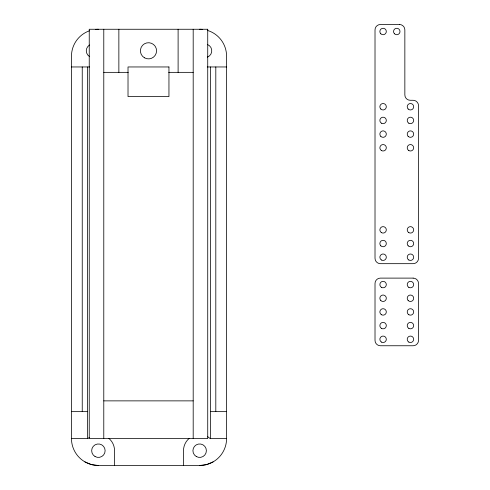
<?xml version="1.0" encoding="UTF-8"?>
<svg xmlns="http://www.w3.org/2000/svg" width="490" height="490" viewBox="0 0 490 490"><rect width="100%" height="100%" fill="white"/><g stroke="black" fill="none" stroke-linecap="round" stroke-linejoin="round"><path stroke-width="0.73" d="M89.345 437.448L87.875 438.575L71.473 438.575L71.473 56.191A26.926 26.926 0 0 1 89.419 30.803M213.113 461.892L206.621 464.581L199.65 465.5L98.398 465.5L91.428 464.581L84.935 461.892M71.473 66.959L89.646 66.959M207.264 66.959L226.576 66.959M103.782 72.349L128.258 72.349M168.713 72.349L193.189 72.349M103.782 400.869L193.189 400.869M71.473 411.643L87.63 411.643M210.418 411.643L226.576 411.643M207.295 30.368A26.926 26.926 0 0 1 226.576 56.191L226.576 438.575L210.173 438.575L207.729 436.694M215.808 66.959L215.808 411.643M210.418 66.959L210.418 438.575M193.189 29.259L193.189 438.575M183.493 465.5L183.493 450.69A16.158 16.158 0 0 1 189.263 438.317M178.109 29.259L178.109 72.349M118.862 29.259L118.862 72.349M114.556 465.5L114.556 450.69A16.158 16.158 0 0 0 108.786 438.317M103.782 29.259L103.782 438.575M87.63 66.959L87.63 438.575M82.24 66.959L82.24 411.643M226.576 438.575A26.926 26.926 0 0 1 199.65 465.5M199.65 29.259A26.926 26.926 0 0 1 202.462 29.406M98.398 465.5A26.926 26.926 0 0 1 71.473 438.575M95.587 29.406A26.926 26.926 0 0 1 98.398 29.259M207.337 44.474A6.731 6.731 0 0 1 207.337 57.128M89.646 56.632A6.731 6.731 0 0 1 89.646 44.976M399.466 24.5L380.399 24.5A5.384 5.384 0 0 0 375.015 29.884L375.015 258.291A5.384 5.384 0 0 0 380.399 263.675L413.144 263.675A5.384 5.384 0 0 0 418.527 258.291L418.527 105.662A5.384 5.384 0 0 0 413.144 100.279L410.234 100.279A5.384 5.384 0 0 1 404.85 94.888L404.85 29.884A5.384 5.384 0 0 0 399.466 24.5M207.729 29.259L89.241 29.259L89.241 438.575L207.729 438.575L207.729 29.259M168.952 66.959L128.019 66.959L128.019 96.579L168.952 96.579L168.952 66.959M413.144 278.112L380.399 278.112A5.384 5.384 0 0 0 375.015 283.496L375.015 340.372A5.384 5.384 0 0 0 380.399 345.756L413.144 345.756A5.384 5.384 0 0 0 418.527 340.372L418.527 283.496A5.384 5.384 0 0 0 413.144 278.112M380.804 109.025A3.234 3.234 0 0 0 386.212 107.573A3.234 3.234 0 0 0 382.255 103.617A3.234 3.234 0 0 0 380.804 109.025M381.477 123.217A3.234 3.234 0 0 0 386.322 120.418A3.234 3.234 0 0 0 381.477 117.618A3.234 3.234 0 0 0 381.477 123.217M380.804 136.385A3.234 3.234 0 0 0 386.212 134.934A3.234 3.234 0 0 0 382.255 130.977A3.234 3.234 0 0 0 380.804 136.385M381.477 150.577A3.234 3.234 0 0 0 386.322 147.778A3.234 3.234 0 0 0 381.477 144.979A3.234 3.234 0 0 0 381.477 150.577M408.164 136.385A3.234 3.234 0 0 0 413.572 134.934A3.234 3.234 0 0 0 409.615 130.977A3.234 3.234 0 0 0 408.164 136.385M408.164 109.025A3.234 3.234 0 0 0 413.572 107.573A3.234 3.234 0 0 0 409.615 103.617A3.234 3.234 0 0 0 408.164 109.025M408.838 150.577A3.234 3.234 0 0 0 413.683 147.778A3.234 3.234 0 0 0 408.838 144.979A3.234 3.234 0 0 0 408.838 150.577M408.838 123.217A3.234 3.234 0 0 0 413.683 120.418A3.234 3.234 0 0 0 408.838 117.618A3.234 3.234 0 0 0 408.838 123.217M380.804 245.821A3.234 3.234 0 0 0 386.212 244.369A3.234 3.234 0 0 0 382.255 240.412A3.234 3.234 0 0 0 380.804 245.821M381.477 260.012A3.234 3.234 0 0 0 386.322 257.213A3.234 3.234 0 0 0 381.477 254.414A3.234 3.234 0 0 0 381.477 260.012M408.838 260.012A3.234 3.234 0 0 0 413.683 257.213A3.234 3.234 0 0 0 408.838 254.414A3.234 3.234 0 0 0 408.838 260.012M381.477 232.652A3.234 3.234 0 0 0 386.322 229.853A3.234 3.234 0 0 0 381.477 227.06A3.234 3.234 0 0 0 381.477 232.652M408.164 245.821A3.234 3.234 0 0 0 413.572 244.369A3.234 3.234 0 0 0 409.615 240.412A3.234 3.234 0 0 0 408.164 245.821M408.838 232.652A3.234 3.234 0 0 0 413.683 229.853A3.234 3.234 0 0 0 408.838 227.06A3.234 3.234 0 0 0 408.838 232.652M394.487 33.785A3.234 3.234 0 0 0 399.895 32.34A3.234 3.234 0 0 0 395.932 28.377A3.234 3.234 0 0 0 394.487 33.785M380.804 33.785A3.234 3.234 0 0 0 386.212 32.34A3.234 3.234 0 0 0 382.255 28.377A3.234 3.234 0 0 0 380.804 33.785M381.477 314.733A3.234 3.234 0 0 0 386.322 311.934A3.234 3.234 0 0 0 381.477 309.135A3.234 3.234 0 0 0 381.477 314.733M380.804 300.542A3.234 3.234 0 0 0 386.212 299.09A3.234 3.234 0 0 0 382.255 295.133A3.234 3.234 0 0 0 380.804 300.542M381.477 287.373A3.234 3.234 0 0 0 386.322 284.574A3.234 3.234 0 0 0 381.477 281.775A3.234 3.234 0 0 0 381.477 287.373M381.477 328.41A3.234 3.234 0 0 0 386.322 325.611A3.234 3.234 0 0 0 381.477 322.812A3.234 3.234 0 0 0 381.477 328.41M381.477 342.094A3.234 3.234 0 0 0 386.322 339.294A3.234 3.234 0 0 0 381.477 336.495A3.234 3.234 0 0 0 381.477 342.094M408.838 328.41A3.234 3.234 0 0 0 413.683 325.611A3.234 3.234 0 0 0 408.838 322.812A3.234 3.234 0 0 0 408.838 328.41M408.838 314.733A3.234 3.234 0 0 0 413.683 311.934A3.234 3.234 0 0 0 408.838 309.135A3.234 3.234 0 0 0 408.838 314.733M408.164 300.542A3.234 3.234 0 0 0 413.572 299.09A3.234 3.234 0 0 0 409.615 295.133A3.234 3.234 0 0 0 408.164 300.542M408.838 287.373A3.234 3.234 0 0 0 413.683 284.574A3.234 3.234 0 0 0 408.838 281.775A3.234 3.234 0 0 0 408.838 287.373M408.838 342.094A3.234 3.234 0 0 0 413.683 339.294A3.234 3.234 0 0 0 408.838 336.495A3.234 3.234 0 0 0 408.838 342.094M196.282 456.521A6.731 6.731 0 0 0 206.382 450.69A6.731 6.731 0 0 0 196.282 444.859A6.731 6.731 0 0 0 196.282 456.521M95.035 456.521A6.731 6.731 0 0 0 105.129 450.69A6.731 6.731 0 0 0 95.035 444.859A6.731 6.731 0 0 0 95.035 456.521M144.446 57.802A8.079 8.079 0 0 0 156.567 50.801A8.079 8.079 0 0 0 144.446 43.806A8.079 8.079 0 0 0 144.446 57.802"/></g></svg>
